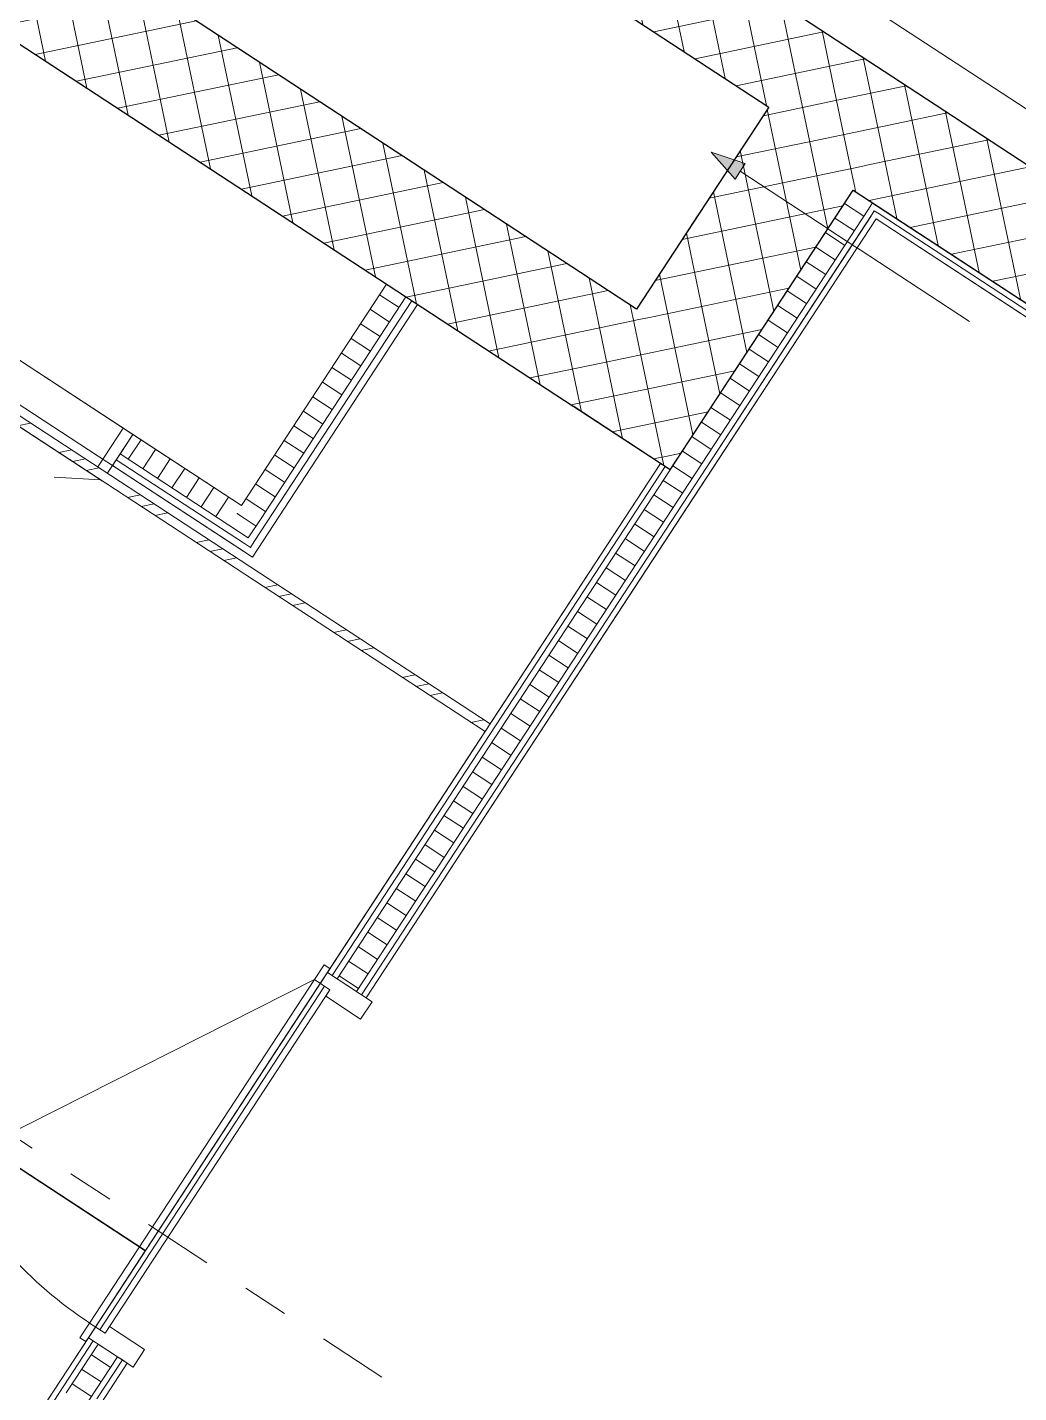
# Model space of a CAD drawing. Header units: metres. Extents: x 2696278.3 to 2696314, y 1245153.2 to 1245192.4.
# Drawn here: x 2696295.097 to 2696297.232, y 1245164.854 to 1245167.794 of the extents above; entities that cross this region are included whole.
import ezdxf

# ---------------------------------------------------------------- set-up
doc = ezdxf.new("R2010")
doc.units = ezdxf.units.M
doc.set_wipeout_variables(frame=1)
for name, pattern in [('000_hbf_Strich 2_1mm', [0.15, 0.1, -0.05]), ('000_hbf_Strichpunkt 3_1_1mm Achsen', [0.25, 0.15, -0.05, 0, -0.05]), ('Strich 1 für MST 1_100', [0.075, 0.05, -0.025]), ('Wipeout_Contour', [10000, 0, -10000])]:
    doc.linetypes.add(name, pattern=pattern)
for name, color, linetype in [('010 Türen', 7, 'Continuous'), ('0_C22_Innenwandkonstruktion.3D', 7, 'Continuous'), ('0_C22_Innenwandkonstruktion.3D Bauteilschraffuren', 7, 'Continuous'), ('0_C22_Innenwandkonstruktion.3D Schichttrennlinien', 7, 'Continuous'), ('0_D90_Transportanlage.3D', 7, 'Continuous'), ('0_G20_Bodenbelag.3D', 7, 'Continuous'), ('1_M01_Achsen.V', 7, 'Continuous'), ('1_R01_Raumstempel.V', 7, 'Continuous'), ('1_R01_Raumstempel.V Kontur', 7, 'Continuous')]:
    doc.layers.add(name, color=color, linetype=linetype)
pattern_1 = [(191.8, (2696295.28941, 1245171.756836), (-0.0153372, 0.073415), []), (281.8, (2696295.28941, 1245171.756836), (0.073415, 0.0153372), [])]
pattern_2 = [(326.8, (2696295.289407, 1245171.756836), (0.02053362, 0.03137866), [])]
pattern_3 = [(56.8, (2696295.289407, 1245171.756836), (-0.03137866, 0.02053362), [])]
pattern_4 = [(146.8, (2696295.289407, 1245171.756836), (0.02053362, 0.03137866), [])]
pattern_5 = [(281.8, (2696295.28941, 1245171.756836), (0.0734151, 0.0153372), []), (11.8, (2696295.28941, 1245171.756836), (-0.0153372, 0.0734151), [])]

msp = doc.modelspace()

# ---------------------------------------------------------------- hatches: boundary and pattern name
at = {"layer": '0_C22_Innenwandkonstruktion.3D Bauteilschraffuren', "linetype": 'Continuous', "lineweight": 0, "true_color": 0xffffff}
h = msp.add_hatch(dxfattribs=at)
h.set_pattern_fill('DÄMMSTOFF__ALLGEMEIN_VER_31', angle=-33.2, style=0, pattern_type=2)
h.set_pattern_definition(pattern_3)
h.paths.add_polyline_path([(2696294.8401, 1245167.0909), (2696295.2543, 1245166.8198), (2696295.2652, 1245166.8365), (2696294.851, 1245167.1076)])

# ---------------------------------------------------------------- linework, layer by layer
at = {"color": 7, "linetype": '000_hbf_Strich 2_1mm', "lineweight": 13, "flags": 128}
msp.add_lwpolyline([(2696294.7525, 1245168.8929), (2696296.6938, 1245167.6226), (2696296.4091, 1245167.1875), (2696294.4678, 1245168.4578)], close=True, dxfattribs=at)
at = {"layer": '010 Türen', "color": 7, "linetype": 'Continuous', "lineweight": 13}
for p, q in [((2696294.851, 1245167.1076), (2696295.2652, 1245166.8365)), ((2696295.2543, 1245166.8198), (2696294.8401, 1245167.0909)), ((2696295.2485, 1245166.8475), (2696295.2652, 1245166.8365)), ((2696295.2652, 1245166.8365), (2696295.2543, 1245166.8198)), ((2696295.2652, 1245166.8365), (2696295.2543, 1245166.8198)), ((2696295.2543, 1245166.8198), (2696295.2585, 1245166.8171)), ((2696295.7153, 1245165.7437), (2696294.9262, 1245165.3451)), ((2696295.7153, 1245165.7437), (2696295.2312, 1245165.004)), ((2696295.2647, 1245164.9821), (2696295.7488, 1245165.7218)), ((2696295.7395, 1245165.7076), (2696295.7488, 1245165.7218)), ((2696295.274, 1245164.9963), (2696295.2647, 1245164.9821))]:
    msp.add_line(p, q, dxfattribs=at)
at = {"layer": '010 Türen', "color": 7, "linetype": 'Strich 1 für MST 1_100', "lineweight": 5}
msp.add_line((2696295.2543, 1245166.8198), (2696294.76, 1245166.8474), dxfattribs=at)
at = {"layer": '010 Türen', "color": 7, "linetype": 'Continuous', "lineweight": 13}
msp.add_arc((2696295.7153, 1245165.7437), 0.884, 206.8, 236.8, dxfattribs=at)
at = {"layer": '0_G20_Bodenbelag.3D', "color": 255, "linetype": 'Wipeout_Contour', "lineweight": 18, "flags": 128}
for points in [[(2696291.8493, 1245162.977), (2696293.8999, 1245166.1107), (2696293.2807, 1245166.5159), (2696294.0336, 1245167.6664), (2696295.5816, 1245166.6534), (2696295.9375, 1245167.1973), (2696296.4605, 1245166.8551), (2696295.6939, 1245165.6836), (2696295.119, 1245164.805), (2696297.1665, 1245163.4651), (2696295.4143, 1245160.7875), (2696297.1113, 1245159.677), (2696295.1729, 1245156.7149), (2696288.5834, 1245161.0269), (2696290.456, 1245163.8887)], [(2696295.1929, 1245164.918), (2696295.2766, 1245164.8632), (2696295.2574, 1245164.8339), (2696298.0564, 1245163.0023), (2696298.9182, 1245162.4383), (2696300.5938, 1245164.9988), (2696299.7654, 1245165.5409), (2696296.9329, 1245167.3944), (2696295.7913, 1245165.6498), (2696295.7076, 1245165.7045)]]:
    msp.add_lwpolyline(points, close=True, dxfattribs=at)
at = {"layer": '1_R01_Raumstempel.V Kontur', "color": 51, "linetype": 'Continuous', "lineweight": 0, "true_color": 0xffffa8, "flags": 128}
msp.add_lwpolyline([(2696296.2387, 1245170.2509), (2696295.2804, 1245168.7865), (2696297.3723, 1245167.4176), (2696298.3306, 1245168.8819)], close=True, dxfattribs=at)
at = {"layer": '1_R01_Raumstempel.V Kontur', "color": 151, "linetype": 'Continuous', "lineweight": 0, "true_color": 0xa8c0ff, "flags": 128}
msp.add_lwpolyline([(2696294.7525, 1245168.8929), (2696294.4678, 1245168.4578), (2696296.4091, 1245167.1875), (2696296.6938, 1245167.6226)], close=True, dxfattribs=at)
at = {"layer": '1_R01_Raumstempel.V Kontur', "color": 21, "linetype": 'Continuous', "lineweight": 0, "true_color": 0xffa8a8, "flags": 128}
for points in [[(2696294.0336, 1245167.6664), (2696293.2809, 1245166.5161), (2696295.3513, 1245165.16), (2696295.672, 1245165.6501), (2696296.4605, 1245166.8551), (2696295.9375, 1245167.1973), (2696295.5816, 1245166.6534)], [(2696296.9247, 1245167.3819), (2696296.6751, 1245167.0004), (2696295.8269, 1245165.7042), (2696295.7432, 1245165.7589), (2696295.2285, 1245164.9724), (2696295.3121, 1245164.9176), (2696295.2574, 1245164.8339), (2696298.9182, 1245162.4383), (2696300.5856, 1245164.9863), (2696300.501, 1245165.0416), (2696300.5558, 1245165.1253), (2696299.7692, 1245165.64), (2696299.7145, 1245165.5563)], [(2696291.8493, 1245162.977), (2696290.456, 1245163.8887), (2696290.1115, 1245163.3621), (2696292.0068, 1245162.1219), (2696292.418, 1245162.7504), (2696295.4143, 1245160.7875), (2696297.1665, 1245163.4651), (2696295.119, 1245164.805), (2696295.1847, 1245164.9054), (2696295.3511, 1245165.1598), (2696293.8999, 1245166.1107)]]:
    msp.add_lwpolyline(points, close=True, dxfattribs=at)

# ---------------------------------------------------------------- next in the draw order: wipeouts: each hides what was drawn before it
at = {"color": 254, "linetype": 'Wipeout_Contour', "lineweight": 0, "ltscale": 15.124528}
msp.add_wipeout([(2696296.8034, 1245167.7899), (2696295.2804, 1245168.7865), (2696295.1709, 1245168.6192), (2696296.6938, 1245167.6226)], dxfattribs=at).dxf.layer = '0_C22_Innenwandkonstruktion.3D Bauteilschraffuren'
at = {"color": 254, "linetype": 'Wipeout_Contour', "lineweight": 0, "ltscale": 19.781484}
msp.add_wipeout([(2696296.9211, 1245167.3992), (2696297.4378, 1245167.0611), (2696297.4446, 1245167.0715), (2696296.9279, 1245167.4096)], dxfattribs=at).dxf.layer = '0_C22_Innenwandkonstruktion.3D Bauteilschraffuren'
at = {"color": 254, "linetype": 'Wipeout_Contour', "lineweight": 0, "ltscale": 16.102583}
msp.add_wipeout([(2696295.569, 1245166.6616), (2696295.5816, 1245166.6534), (2696295.5773, 1245166.6742)], dxfattribs=at).dxf.layer = '0_C22_Innenwandkonstruktion.3D Bauteilschraffuren'
at = {"color": 254, "linetype": 'Wipeout_Contour', "lineweight": 0, "ltscale": 27.590885}
msp.add_wipeout([(2696295.2469, 1245164.8408), (2696295.2574, 1245164.8339), (2696295.3121, 1245164.9176), (2696295.3017, 1245164.9245)], dxfattribs=at).dxf.layer = '0_C22_Innenwandkonstruktion.3D Bauteilschraffuren'

# ---------------------------------------------------------------- next in the draw order: hatches: boundary and pattern name
at = {"layer": '0_C22_Innenwandkonstruktion.3D Bauteilschraffuren', "linetype": 'Continuous', "lineweight": 0, "true_color": 0x000000}
h = msp.add_hatch(dxfattribs=at)
h.set_pattern_fill('BETON_0001', color=18, angle=-33.2, style=0, pattern_type=2)
h.set_pattern_definition(pattern_1)
h.paths.add_polyline_path([(2696296.8034, 1245167.7899), (2696295.2804, 1245168.7865), (2696295.1709, 1245168.6192), (2696296.6938, 1245167.6226)])

# ---------------------------------------------------------------- next in the draw order: linework, layer by layer
at = {"layer": '010 Türen', "color": 7, "linetype": 'Continuous', "lineweight": 13}
msp.add_line((2696295.3247, 1245164.9094), (2696295.3493, 1245164.9471), dxfattribs=at)
at = {"layer": '0_C22_Innenwandkonstruktion.3D', "color": 7, "linetype": 'Continuous', "lineweight": 25, "flags": 128}
for points in [[(2696296.8034, 1245167.7899), (2696295.2804, 1245168.7865)], [(2696295.1709, 1245168.6192), (2696296.6938, 1245167.6226)]]:
    msp.add_lwpolyline(points, dxfattribs=at)
at = {"layer": '0_D90_Transportanlage.3D', "color": 7, "linetype": 'Continuous', "lineweight": 13}
msp.add_line((2696295.3352, 1245168.8702), (2696297.4271, 1245167.5013), dxfattribs=at)

# ---------------------------------------------------------------- next in the draw order: wipeouts: each hides what was drawn before it
at = {"color": 254, "linetype": 'Wipeout_Contour', "lineweight": 0, "ltscale": 19.828221}
msp.add_wipeout([(2696296.9247, 1245167.3819), (2696297.431, 1245167.0506), (2696297.4378, 1245167.0611), (2696296.9316, 1245167.3923)], dxfattribs=at).dxf.layer = '0_C22_Innenwandkonstruktion.3D Bauteilschraffuren'
at = {"color": 254, "linetype": 'Wipeout_Contour', "lineweight": 0, "ltscale": 16.039984}
msp.add_wipeout([(2696295.5647, 1245166.6824), (2696295.5773, 1245166.6742), (2696295.5729, 1245166.6949)], dxfattribs=at).dxf.layer = '0_C22_Innenwandkonstruktion.3D Bauteilschraffuren'
at = {"color": 254, "linetype": 'Wipeout_Contour', "lineweight": 0, "ltscale": 27.585456}
msp.add_wipeout([(2696295.2296, 1245164.8372), (2696295.2401, 1245164.8303), (2696295.3017, 1245164.9245), (2696295.2912, 1245164.9313)], dxfattribs=at).dxf.layer = '0_C22_Innenwandkonstruktion.3D Bauteilschraffuren'

# ---------------------------------------------------------------- next in the draw order: linework, layer by layer
at = {"layer": '0_C22_Innenwandkonstruktion.3D', "color": 7, "linetype": 'Continuous', "lineweight": 13, "flags": 128}
for points in [[(2696297.4446, 1245167.0715), (2696296.9279, 1245167.4096)], [(2696296.9247, 1245167.3819), (2696297.431, 1245167.0506)]]:
    msp.add_lwpolyline(points, dxfattribs=at)
at = {"layer": '0_C22_Innenwandkonstruktion.3D Schichttrennlinien', "color": 7, "linetype": 'Continuous', "lineweight": 5}
for p, q in [((2696296.9316, 1245167.3923), (2696296.9211, 1245167.3992)), ((2696297.4378, 1245167.0611), (2696296.9316, 1245167.3923))]:
    msp.add_line(p, q, dxfattribs=at)

# ---------------------------------------------------------------- next in the draw order: wipeouts: each hides what was drawn before it
at = {"color": 254, "linetype": 'Wipeout_Contour', "lineweight": 0, "ltscale": 15.911684}
msp.add_wipeout([(2696295.5311, 1245166.7223), (2696295.5729, 1245166.6949), (2696295.5585, 1245166.7642)], dxfattribs=at).dxf.layer = '0_C22_Innenwandkonstruktion.3D Bauteilschraffuren'
at = {"color": 254, "linetype": 'Wipeout_Contour', "lineweight": 0, "ltscale": 27.555296}
msp.add_wipeout([(2696295.2285, 1245164.9724), (2696295.1258, 1245164.8155), (2696295.1363, 1245164.8086), (2696295.2389, 1245164.9655)], dxfattribs=at).dxf.layer = '0_C22_Innenwandkonstruktion.3D Bauteilschraffuren'

# ---------------------------------------------------------------- next in the draw order: hatches: boundary and pattern name
at = {"layer": '0_C22_Innenwandkonstruktion.3D Bauteilschraffuren', "linetype": 'Continuous', "lineweight": 0, "true_color": 0x000000}
h = msp.add_hatch(dxfattribs=at)
h.set_pattern_fill('DÄMMSTOFF__ALLGEMEIN_VER_31', color=18, angle=-33.2, style=0, pattern_type=2)
h.set_pattern_definition(pattern_2)
h.paths.add_polyline_path([(2696295.5311, 1245166.7223), (2696295.5729, 1245166.6949), (2696295.5585, 1245166.7642)])

# ---------------------------------------------------------------- next in the draw order: linework, layer by layer
at = {"layer": '010 Türen', "color": 7, "linetype": 'Continuous', "lineweight": 13}
for p, q in [((2696295.2647, 1245164.9821), (2696295.2312, 1245165.004)), ((2696295.2312, 1245165.004), (2696295.2647, 1245164.9821))]:
    msp.add_line(p, q, dxfattribs=at)

# ---------------------------------------------------------------- next in the draw order: wipeouts: each hides what was drawn before it
at = {"color": 254, "linetype": 'Wipeout_Contour', "lineweight": 0, "ltscale": 18.687298}
msp.add_wipeout([(2696296.9106, 1245167.406), (2696296.9211, 1245167.3992), (2696296.9279, 1245167.4096), (2696296.9175, 1245167.4165)], dxfattribs=at).dxf.layer = '0_C22_Innenwandkonstruktion.3D Bauteilschraffuren'
at = {"color": 254, "linetype": 'Wipeout_Contour', "lineweight": 0, "ltscale": 27.560035}
msp.add_wipeout([(2696295.1431, 1245164.8191), (2696295.1536, 1245164.8122), (2696295.2494, 1245164.9587), (2696295.2389, 1245164.9655)], dxfattribs=at).dxf.layer = '0_C22_Innenwandkonstruktion.3D Bauteilschraffuren'

# ---------------------------------------------------------------- next in the draw order: wipeouts: each hides what was drawn before it
at = {"color": 254, "linetype": 'Wipeout_Contour', "lineweight": 0, "ltscale": 18.046639}
msp.add_wipeout([(2696296.8756, 1245167.4439), (2696296.9002, 1245167.4129), (2696296.9106, 1245167.406), (2696296.9175, 1245167.4165)], dxfattribs=at).dxf.layer = '0_C22_Innenwandkonstruktion.3D Bauteilschraffuren'
at = {"color": 254, "linetype": 'Wipeout_Contour', "lineweight": 0, "ltscale": 19.559398}
msp.add_wipeout([(2696295.5898, 1245166.666), (2696295.9375, 1245167.1973), (2696295.925, 1245167.2055), (2696295.5773, 1245166.6742)], dxfattribs=at).dxf.layer = '0_C22_Innenwandkonstruktion.3D Bauteilschraffuren'
at = {"color": 254, "linetype": 'Wipeout_Contour', "lineweight": 0, "ltscale": 27.542168}
msp.add_wipeout([(2696295.1809, 1245164.8541), (2696295.2228, 1245164.8267), (2696295.2912, 1245164.9313), (2696295.2494, 1245164.9587)], dxfattribs=at).dxf.layer = '0_C22_Innenwandkonstruktion.3D Bauteilschraffuren'

# ---------------------------------------------------------------- next in the draw order: hatches: boundary and pattern name
at = {"layer": '0_C22_Innenwandkonstruktion.3D Bauteilschraffuren', "linetype": 'Continuous', "lineweight": 0, "true_color": 0x000000}
h = msp.add_hatch(dxfattribs=at)
h.set_pattern_fill('DÄMMSTOFF__ALLGEMEIN_VER_31', color=18, angle=-33.2, style=0, pattern_type=2)
h.set_pattern_definition(pattern_4)
h.paths.add_polyline_path([(2696295.1809, 1245164.8541), (2696295.2228, 1245164.8267), (2696295.2912, 1245164.9313), (2696295.2494, 1245164.9587)])

# ---------------------------------------------------------------- next in the draw order: linework, layer by layer
at = {"layer": '010 Türen', "color": 7, "linetype": 'Continuous', "lineweight": 13}
for p, q in [((2696295.2312, 1245165.004), (2696295.2104, 1245164.9722)), ((2696295.3493, 1245164.9471), (2696295.274, 1245164.9963)), ((2696295.2104, 1245164.9722), (2696295.223, 1245164.964)), ((2696295.223, 1245164.964), (2696295.2285, 1245164.9724)), ((2696295.2285, 1245164.9724), (2696295.3247, 1245164.9094)), ((2696295.2285, 1245164.9724), (2696295.2389, 1245164.9655)), ((2696295.2285, 1245164.9724), (2696295.2389, 1245164.9655)), ((2696295.2389, 1245164.9655), (2696295.2494, 1245164.9587)), ((2696295.2389, 1245164.9655), (2696295.2494, 1245164.9587)), ((2696295.2494, 1245164.9587), (2696295.2912, 1245164.9313)), ((2696295.2494, 1245164.9587), (2696295.2912, 1245164.9313)), ((2696295.2912, 1245164.9313), (2696295.3017, 1245164.9245)), ((2696295.2912, 1245164.9313), (2696295.3017, 1245164.9245)), ((2696295.3017, 1245164.9245), (2696295.3121, 1245164.9176)), ((2696295.3017, 1245164.9245), (2696295.3121, 1245164.9176))]:
    msp.add_line(p, q, dxfattribs=at)
at = {"layer": '0_C22_Innenwandkonstruktion.3D', "color": 7, "linetype": 'Continuous', "lineweight": 13}
for p, q in [((2696295.2285, 1245164.9724), (2696295.2389, 1245164.9655)), ((2696295.2389, 1245164.9655), (2696295.2494, 1245164.9587)), ((2696295.2494, 1245164.9587), (2696295.2912, 1245164.9313)), ((2696295.2912, 1245164.9313), (2696295.3017, 1245164.9245)), ((2696295.3017, 1245164.9245), (2696295.3121, 1245164.9176))]:
    msp.add_line(p, q, dxfattribs=at)
at = {"layer": '0_C22_Innenwandkonstruktion.3D', "color": 7, "linetype": 'Continuous', "lineweight": 13, "flags": 128}
for points in [[(2696295.2285, 1245164.9724), (2696295.1258, 1245164.8155)], [(2696295.2574, 1245164.8339), (2696295.3121, 1245164.9176)]]:
    msp.add_lwpolyline(points, dxfattribs=at)
at = {"layer": '0_C22_Innenwandkonstruktion.3D Schichttrennlinien', "color": 7, "linetype": 'Continuous', "lineweight": 5}
for p, q in [((2696295.2389, 1245164.9655), (2696295.1431, 1245164.8191)), ((2696295.2494, 1245164.9587), (2696295.1809, 1245164.8541)), ((2696295.2296, 1245164.8372), (2696295.2912, 1245164.9313)), ((2696295.2469, 1245164.8408), (2696295.3017, 1245164.9245))]:
    msp.add_line(p, q, dxfattribs=at)

# ---------------------------------------------------------------- next in the draw order: wipeouts: each hides what was drawn before it
at = {"color": 254, "linetype": 'Wipeout_Contour', "lineweight": 0, "ltscale": 18.558076}
msp.add_wipeout([(2696296.9165, 1245167.3922), (2696296.9247, 1245167.3819), (2696296.9316, 1245167.3923), (2696296.9211, 1245167.3992)], dxfattribs=at).dxf.layer = '0_C22_Innenwandkonstruktion.3D Bauteilschraffuren'
at = {"color": 254, "linetype": 'Wipeout_Contour', "lineweight": 0, "ltscale": 14.701466}
msp.add_wipeout([(2696295.5898, 1245166.666), (2696295.5773, 1245166.6742), (2696295.5816, 1245166.6534)], dxfattribs=at).dxf.layer = '0_C22_Innenwandkonstruktion.3D Bauteilschraffuren'

# ---------------------------------------------------------------- next in the draw order: wipeouts: each hides what was drawn before it
at = {"color": 254, "linetype": 'Wipeout_Contour', "lineweight": 0, "ltscale": 18.419639}
msp.add_wipeout([(2696296.9084, 1245167.4025), (2696296.9165, 1245167.3922), (2696296.9211, 1245167.3992), (2696296.9106, 1245167.406)], dxfattribs=at).dxf.layer = '0_C22_Innenwandkonstruktion.3D Bauteilschraffuren'
at = {"color": 254, "linetype": 'Wipeout_Contour', "lineweight": 0, "ltscale": 19.496674}
msp.add_wipeout([(2696295.925, 1245167.2055), (2696295.9124, 1245167.2137), (2696295.5729, 1245166.6949), (2696295.5855, 1245166.6867)], dxfattribs=at).dxf.layer = '0_C22_Innenwandkonstruktion.3D Bauteilschraffuren'

# ---------------------------------------------------------------- next in the draw order: wipeouts: each hides what was drawn before it
at = {"color": 254, "linetype": 'Wipeout_Contour', "lineweight": 0, "ltscale": 13.3298}
msp.add_wipeout([(2696296.9106, 1245167.406), (2696296.9002, 1245167.4129), (2696296.9084, 1245167.4025)], dxfattribs=at).dxf.layer = '0_C22_Innenwandkonstruktion.3D Bauteilschraffuren'
at = {"color": 254, "linetype": 'Wipeout_Contour', "lineweight": 0, "ltscale": 19.334863}
msp.add_wipeout([(2696295.6003, 1245166.7368), (2696295.9124, 1245167.2137), (2696295.8706, 1245167.2411), (2696295.5585, 1245166.7642)], dxfattribs=at).dxf.layer = '0_C22_Innenwandkonstruktion.3D Bauteilschraffuren'
at = {"color": 254, "linetype": 'Wipeout_Contour', "lineweight": 0, "ltscale": 14.638991}
msp.add_wipeout([(2696295.5855, 1245166.6867), (2696295.5729, 1245166.6949), (2696295.5773, 1245166.6742)], dxfattribs=at).dxf.layer = '0_C22_Innenwandkonstruktion.3D Bauteilschraffuren'

# ---------------------------------------------------------------- next in the draw order: hatches: boundary and pattern name
at = {"layer": '0_C22_Innenwandkonstruktion.3D Bauteilschraffuren', "linetype": 'Continuous', "lineweight": 0, "true_color": 0x000000}
h = msp.add_hatch(dxfattribs=at)
h.set_pattern_fill('DÄMMSTOFF__ALLGEMEIN_VER_31', color=18, angle=-33.2, style=0, pattern_type=2)
h.set_pattern_definition(pattern_2)
h.paths.add_polyline_path([(2696295.6003, 1245166.7368), (2696295.9124, 1245167.2137), (2696295.8706, 1245167.2411), (2696295.5585, 1245166.7642)])

# ---------------------------------------------------------------- next in the draw order: linework, layer by layer
at = {"layer": '0_C22_Innenwandkonstruktion.3D', "color": 7, "linetype": 'Continuous', "lineweight": 13, "flags": 128}
for points in [[(2696295.8706, 1245167.2411), (2696295.9124, 1245167.2137)], [(2696295.9124, 1245167.2137), (2696295.925, 1245167.2055)], [(2696295.925, 1245167.2055), (2696295.9375, 1245167.1973)], [(2696295.5816, 1245166.6534), (2696295.569, 1245166.6616)]]:
    msp.add_lwpolyline(points, dxfattribs=at)

# ---------------------------------------------------------------- next in the draw order: wipeouts: each hides what was drawn before it
at = {"color": 254, "linetype": 'Wipeout_Contour', "lineweight": 0, "ltscale": 14.794641}
msp.add_wipeout([(2696296.9143, 1245167.3887), (2696296.9247, 1245167.3819), (2696296.9165, 1245167.3922)], dxfattribs=at).dxf.layer = '0_C22_Innenwandkonstruktion.3D Bauteilschraffuren'

# ---------------------------------------------------------------- next in the draw order: wipeouts: each hides what was drawn before it
at = {"color": 254, "linetype": 'Wipeout_Contour', "lineweight": 0, "ltscale": 19.719662}
msp.add_wipeout([(2696296.9143, 1245167.3887), (2696296.5337, 1245166.8072), (2696296.5442, 1245166.8003), (2696296.9247, 1245167.3819)], dxfattribs=at).dxf.layer = '0_C22_Innenwandkonstruktion.3D Bauteilschraffuren'
at = {"color": 254, "linetype": 'Wipeout_Contour', "lineweight": 0, "ltscale": 14.504165}
msp.add_wipeout([(2696295.6003, 1245166.7368), (2696295.5585, 1245166.7642), (2696295.5729, 1245166.6949)], dxfattribs=at).dxf.layer = '0_C22_Innenwandkonstruktion.3D Bauteilschraffuren'

# ---------------------------------------------------------------- next in the draw order: hatches: boundary and pattern name
at = {"layer": '0_C22_Innenwandkonstruktion.3D Bauteilschraffuren', "linetype": 'Continuous', "lineweight": 0, "true_color": 0x000000}
h = msp.add_hatch(dxfattribs=at)
h.set_pattern_fill('DÄMMSTOFF__ALLGEMEIN_VER_31', color=18, angle=-33.2, style=0, pattern_type=2)
h.set_pattern_definition(pattern_2)
h.paths.add_polyline_path([(2696295.6003, 1245166.7368), (2696295.5585, 1245166.7642), (2696295.5729, 1245166.6949)])

# ---------------------------------------------------------------- next in the draw order: linework, layer by layer
at = {"layer": '0_C22_Innenwandkonstruktion.3D', "color": 7, "linetype": 'Continuous', "lineweight": 13, "flags": 128}
for points in [[(2696295.8706, 1245167.2411), (2696295.5585, 1245166.7642)], [(2696295.5816, 1245166.6534), (2696295.9375, 1245167.1973)]]:
    msp.add_lwpolyline(points, dxfattribs=at)
at = {"layer": '0_C22_Innenwandkonstruktion.3D Schichttrennlinien', "color": 7, "linetype": 'Continuous', "lineweight": 5}
for p, q in [((2696295.5855, 1245166.6867), (2696295.925, 1245167.2055)), ((2696295.6003, 1245166.7368), (2696295.9124, 1245167.2137)), ((2696295.5311, 1245166.7223), (2696295.5729, 1245166.6949)), ((2696295.5729, 1245166.6949), (2696295.6003, 1245166.7368)), ((2696295.5647, 1245166.6824), (2696295.5773, 1245166.6742)), ((2696295.5773, 1245166.6742), (2696295.5855, 1245166.6867))]:
    msp.add_line(p, q, dxfattribs=at)

# ---------------------------------------------------------------- next in the draw order: wipeouts: each hides what was drawn before it
at = {"color": 254, "linetype": 'Wipeout_Contour', "lineweight": 0, "ltscale": 19.678496}
msp.add_wipeout([(2696296.5337, 1245166.8072), (2696296.9165, 1245167.3922), (2696296.9084, 1245167.4025), (2696296.5232, 1245166.814)], dxfattribs=at).dxf.layer = '0_C22_Innenwandkonstruktion.3D Bauteilschraffuren'

# ---------------------------------------------------------------- next in the draw order: wipeouts: each hides what was drawn before it
at = {"color": 254, "linetype": 'Wipeout_Contour', "lineweight": 0, "ltscale": 19.586648}
msp.add_wipeout([(2696296.8756, 1245167.4439), (2696296.4814, 1245166.8414), (2696296.5232, 1245166.814), (2696296.9084, 1245167.4025)], dxfattribs=at).dxf.layer = '0_C22_Innenwandkonstruktion.3D Bauteilschraffuren'
at = {"color": 254, "linetype": 'Wipeout_Contour', "lineweight": 0, "ltscale": 20.126573}
msp.add_wipeout([(2696295.2886, 1245166.8631), (2696295.2804, 1245166.8505), (2696295.569, 1245166.6616), (2696295.5773, 1245166.6742)], dxfattribs=at).dxf.layer = '0_C22_Innenwandkonstruktion.3D Bauteilschraffuren'

# ---------------------------------------------------------------- next in the draw order: hatches: boundary and pattern name
at = {"layer": '0_C22_Innenwandkonstruktion.3D Bauteilschraffuren', "linetype": 'Continuous', "lineweight": 0, "true_color": 0x000000}
h = msp.add_hatch(dxfattribs=at)
h.set_pattern_fill('DÄMMSTOFF__ALLGEMEIN_VER_31', color=18, angle=-33.2, style=0, pattern_type=2)
h.set_pattern_definition(pattern_2)
h.paths.add_polyline_path([(2696296.8756, 1245167.4439), (2696296.4814, 1245166.8414), (2696296.5232, 1245166.814), (2696296.9084, 1245167.4025)])

# ---------------------------------------------------------------- next in the draw order: linework, layer by layer
at = {"layer": '0_C22_Innenwandkonstruktion.3D', "color": 7, "linetype": 'Continuous', "lineweight": 13, "flags": 128}
for points in [[(2696296.8756, 1245167.4439), (2696296.4814, 1245166.8414)], [(2696296.8756, 1245167.4439), (2696296.9175, 1245167.4165)], [(2696296.9175, 1245167.4165), (2696296.9279, 1245167.4096)], [(2696296.5442, 1245166.8003), (2696296.9247, 1245167.3819)]]:
    msp.add_lwpolyline(points, dxfattribs=at)
at = {"layer": '0_C22_Innenwandkonstruktion.3D Schichttrennlinien', "color": 7, "linetype": 'Continuous', "lineweight": 5}
for p, q in [((2696296.5232, 1245166.814), (2696296.9084, 1245167.4025)), ((2696296.9084, 1245167.4025), (2696296.9106, 1245167.406)), ((2696296.9106, 1245167.406), (2696296.9175, 1245167.4165)), ((2696296.9165, 1245167.3922), (2696296.9211, 1245167.3992)), ((2696296.9316, 1245167.3923), (2696296.9211, 1245167.3992)), ((2696296.5337, 1245166.8072), (2696296.9165, 1245167.3922))]:
    msp.add_line(p, q, dxfattribs=at)

# ---------------------------------------------------------------- next in the draw order: wipeouts: each hides what was drawn before it
at = {"color": 254, "linetype": 'Wipeout_Contour', "lineweight": 0, "ltscale": 20.058587}
msp.add_wipeout([(2696295.2886, 1245166.8631), (2696295.5647, 1245166.6824), (2696295.5729, 1245166.6949), (2696295.2968, 1245166.8756)], dxfattribs=at).dxf.layer = '0_C22_Innenwandkonstruktion.3D Bauteilschraffuren'

# ---------------------------------------------------------------- next in the draw order: linework, layer by layer
at = {"layer": '0_C22_Innenwandkonstruktion.3D Schichttrennlinien', "color": 7, "linetype": 'Continuous', "lineweight": 5}
msp.add_line((2696295.5647, 1245166.6824), (2696295.5773, 1245166.6742), dxfattribs=at)

# ---------------------------------------------------------------- next in the draw order: wipeouts: each hides what was drawn before it
at = {"color": 254, "linetype": 'Wipeout_Contour', "lineweight": 0, "ltscale": 18.97895}
msp.add_wipeout([(2696297.3723, 1245167.4176), (2696297.0125, 1245167.6531), (2696296.8757, 1245167.4439), (2696297.2355, 1245167.2084)], dxfattribs=at).dxf.layer = '0_C22_Innenwandkonstruktion.3D Bauteilschraffuren'
at = {"color": 254, "linetype": 'Wipeout_Contour', "lineweight": 0, "ltscale": 19.892535}
msp.add_wipeout([(2696295.5585, 1245166.7642), (2696295.3242, 1245166.9175), (2696295.2968, 1245166.8756), (2696295.5311, 1245166.7223)], dxfattribs=at).dxf.layer = '0_C22_Innenwandkonstruktion.3D Bauteilschraffuren'

# ---------------------------------------------------------------- next in the draw order: hatches: boundary and pattern name
at = {"layer": '0_C22_Innenwandkonstruktion.3D Bauteilschraffuren', "linetype": 'Continuous', "lineweight": 0, "true_color": 0x000000}
h = msp.add_hatch(dxfattribs=at)
h.set_pattern_fill('BETON_0001', color=18, angle=-33.2, style=0, pattern_type=2)
h.set_pattern_definition(pattern_1)
h.paths.add_polyline_path([(2696297.3723, 1245167.4176), (2696297.0125, 1245167.6531), (2696296.8757, 1245167.4439), (2696297.2355, 1245167.2084)])
h = msp.add_hatch(dxfattribs=at)
h.set_pattern_fill('DÄMMSTOFF__ALLGEMEIN_VER_31', color=18, angle=-33.2, style=0, pattern_type=2)
h.set_pattern_definition([(236.8, (2696295.289407, 1245171.756836), (0.03137866, -0.02053362), [])])
h.paths.add_polyline_path([(2696295.5585, 1245166.7642), (2696295.3242, 1245166.9175), (2696295.2968, 1245166.8756), (2696295.5311, 1245166.7223)])

# ---------------------------------------------------------------- next in the draw order: linework, layer by layer
at = {"layer": '010 Türen', "color": 7, "linetype": 'Continuous', "lineweight": 13}
for p, q in [((2696294.4874, 1245167.465), (2696295.3242, 1245166.9175)), ((2696295.3032, 1245166.9312), (2696295.2485, 1245166.8475)), ((2696295.3242, 1245166.9175), (2696295.3032, 1245166.9312)), ((2696295.2585, 1245166.8171), (2696295.3242, 1245166.9175)), ((2696295.2968, 1245166.8756), (2696295.3242, 1245166.9175)), ((2696295.2968, 1245166.8756), (2696295.3242, 1245166.9175)), ((2696295.2886, 1245166.8631), (2696295.2968, 1245166.8756)), ((2696295.2886, 1245166.8631), (2696295.2968, 1245166.8756)), ((2696295.2804, 1245166.8505), (2696295.2886, 1245166.8631)), ((2696295.2804, 1245166.8505), (2696295.2886, 1245166.8631))]:
    msp.add_line(p, q, dxfattribs=at)
at = {"layer": '0_C22_Innenwandkonstruktion.3D', "color": 7, "linetype": 'Continuous', "lineweight": 13}
for p, q in [((2696295.2968, 1245166.8756), (2696295.3242, 1245166.9175)), ((2696295.2886, 1245166.8631), (2696295.2968, 1245166.8756)), ((2696295.2804, 1245166.8505), (2696295.2886, 1245166.8631))]:
    msp.add_line(p, q, dxfattribs=at)
at = {"layer": '0_C22_Innenwandkonstruktion.3D', "color": 7, "linetype": 'Continuous', "lineweight": 25, "flags": 128}
for points in [[(2696297.3723, 1245167.4176), (2696297.0125, 1245167.6531)], [(2696296.8757, 1245167.4439), (2696297.4446, 1245167.0715)]]:
    msp.add_lwpolyline(points, dxfattribs=at)
at = {"layer": '0_C22_Innenwandkonstruktion.3D', "color": 7, "linetype": 'Continuous', "lineweight": 13, "flags": 128}
for points in [[(2696295.5585, 1245166.7642), (2696295.3242, 1245166.9175)], [(2696295.2804, 1245166.8505), (2696295.569, 1245166.6616)]]:
    msp.add_lwpolyline(points, dxfattribs=at)
at = {"layer": '0_C22_Innenwandkonstruktion.3D Schichttrennlinien', "color": 7, "linetype": 'Continuous', "lineweight": 5}
for p, q in [((2696295.2968, 1245166.8756), (2696295.5311, 1245166.7223)), ((2696295.2886, 1245166.8631), (2696295.5647, 1245166.6824)), ((2696295.5311, 1245166.7223), (2696295.5729, 1245166.6949))]:
    msp.add_line(p, q, dxfattribs=at)
at = {"layer": '1_R01_Raumstempel.V Kontur', "color": 151, "linetype": 'Continuous', "lineweight": 0, "true_color": 0xa8c0ff, "flags": 128}
msp.add_lwpolyline([(2696295.5585, 1245166.7642), (2696295.8706, 1245167.2411), (2696294.3895, 1245168.2103), (2696294.0774, 1245167.7333)], close=True, dxfattribs=at)

# ---------------------------------------------------------------- next in the draw order: wipeouts: each hides what was drawn before it
at = {"color": 254, "linetype": 'Wipeout_Contour', "lineweight": 0, "ltscale": 13.248593}
msp.add_wipeout([(2696296.8034, 1245167.7899), (2696296.6938, 1245167.6226), (2696297.0125, 1245167.6531)], dxfattribs=at).dxf.layer = '0_C22_Innenwandkonstruktion.3D Bauteilschraffuren'
at = {"color": 254, "linetype": 'Wipeout_Contour', "lineweight": 0, "ltscale": 19.984907}
msp.add_wipeout([(2696296.0936, 1245166.2945), (2696294.0226, 1245167.6497), (2696294.0117, 1245167.6329), (2696296.0827, 1245166.2777)], dxfattribs=at).dxf.layer = '0_C22_Innenwandkonstruktion.3D Bauteilschraffuren'

# ---------------------------------------------------------------- next in the draw order: hatches: boundary and pattern name
at = {"layer": '0_C22_Innenwandkonstruktion.3D Bauteilschraffuren', "linetype": 'Continuous', "lineweight": 0, "true_color": 0x000000}
h = msp.add_hatch(dxfattribs=at)
h.set_pattern_fill('BETON_0001', color=18, angle=-33.2, style=0, pattern_type=2)
h.set_pattern_definition(pattern_5)
h.paths.add_polyline_path([(2696296.8034, 1245167.7899), (2696296.6938, 1245167.6226), (2696297.0125, 1245167.6531)])
h = msp.add_hatch(dxfattribs=at)
h.set_pattern_fill('HOLZWERKSTOFF_0001', color=18, angle=-33.2, style=0, pattern_type=2)
h.set_pattern_definition([(191.8, (2696295.28941, 1245171.75684), (-0.025562, 0.1223584), []), (191.8, (2696295.29452, 1245171.73236), (-0.025562, 0.1223584), []), (191.8, (2696295.29963, 1245171.70789), (-0.025562, 0.1223584), [])])
h.paths.add_polyline_path([(2696296.0936, 1245166.2945), (2696294.0226, 1245167.6497), (2696294.0117, 1245167.6329), (2696296.0827, 1245166.2777)])

# ---------------------------------------------------------------- next in the draw order: linework, layer by layer
at = {"layer": '0_C22_Innenwandkonstruktion.3D', "color": 7, "linetype": 'Continuous', "lineweight": 18, "flags": 128}
for points in [[(2696294.0117, 1245167.6329), (2696296.0827, 1245166.2777)], [(2696296.0936, 1245166.2945), (2696294.0226, 1245167.6497)], [(2696296.0827, 1245166.2777), (2696296.0936, 1245166.2945)]]:
    msp.add_lwpolyline(points, dxfattribs=at)

# ---------------------------------------------------------------- next in the draw order: wipeouts: each hides what was drawn before it
at = {"color": 254, "linetype": 'Wipeout_Contour', "lineweight": 0, "ltscale": 17.049341}
msp.add_wipeout([(2696296.4091, 1245167.1875), (2696294.5264, 1245168.4195), (2696294.3895, 1245168.2103), (2696296.2722, 1245166.9783)], dxfattribs=at).dxf.layer = '0_C22_Innenwandkonstruktion.3D Bauteilschraffuren'
at = {"color": 254, "linetype": 'Wipeout_Contour', "lineweight": 0, "ltscale": 13.353235}
msp.add_wipeout([(2696296.6938, 1245167.6226), (2696296.903, 1245167.4857), (2696297.0125, 1245167.6531)], dxfattribs=at).dxf.layer = '0_C22_Innenwandkonstruktion.3D Bauteilschraffuren'
at = {"color": 254, "linetype": 'Wipeout_Contour', "lineweight": 0, "ltscale": 22.568626}
msp.add_wipeout([(2696295.8164, 1245165.711), (2696295.8269, 1245165.7042), (2696296.5442, 1245166.8003), (2696296.5337, 1245166.8072)], dxfattribs=at).dxf.layer = '0_C22_Innenwandkonstruktion.3D Bauteilschraffuren'

# ---------------------------------------------------------------- next in the draw order: hatches: boundary and pattern name
at = {"layer": '0_C22_Innenwandkonstruktion.3D Bauteilschraffuren', "linetype": 'Continuous', "lineweight": 0, "true_color": 0x000000}
h = msp.add_hatch(dxfattribs=at)
h.set_pattern_fill('BETON_0001', color=18, angle=-33.2, style=0, pattern_type=2)
h.set_pattern_definition([(11.8, (2696295.28941, 1245171.756836), (-0.0153372, 0.073415), []), (101.8, (2696295.28941, 1245171.756836), (0.073415, 0.0153372), [])])
h.paths.add_polyline_path([(2696296.4091, 1245167.1875), (2696294.5264, 1245168.4195), (2696294.3895, 1245168.2103), (2696296.2722, 1245166.9783)])
h = msp.add_hatch(dxfattribs=at)
h.set_pattern_fill('BETON_0001', color=18, angle=-33.2, style=0, pattern_type=2)
h.set_pattern_definition(pattern_5)
h.paths.add_polyline_path([(2696296.6938, 1245167.6226), (2696296.903, 1245167.4857), (2696297.0125, 1245167.6531)])

# ---------------------------------------------------------------- next in the draw order: linework, layer by layer
at = {"layer": '010 Türen', "color": 7, "linetype": 'Continuous', "lineweight": 13}
msp.add_line((2696295.8394, 1245165.696), (2696295.8148, 1245165.6583), dxfattribs=at)
at = {"layer": '0_C22_Innenwandkonstruktion.3D', "color": 7, "linetype": 'Continuous', "lineweight": 25, "flags": 128}
for points in [[(2696296.4091, 1245167.1875), (2696294.5264, 1245168.4195)], [(2696294.3895, 1245168.2103), (2696296.2722, 1245166.9783)], [(2696297.0125, 1245167.6531), (2696296.8034, 1245167.7899)]]:
    msp.add_lwpolyline(points, dxfattribs=at)

# ---------------------------------------------------------------- next in the draw order: wipeouts: each hides what was drawn before it
at = {"color": 254, "linetype": 'Wipeout_Contour', "lineweight": 0, "ltscale": 22.535087}
msp.add_wipeout([(2696296.5337, 1245166.8072), (2696296.5232, 1245166.814), (2696295.8059, 1245165.7179), (2696295.8164, 1245165.711)], dxfattribs=at).dxf.layer = '0_C22_Innenwandkonstruktion.3D Bauteilschraffuren'

# ---------------------------------------------------------------- next in the draw order: wipeouts: each hides what was drawn before it
at = {"color": 254, "linetype": 'Wipeout_Contour', "lineweight": 0, "ltscale": 22.335107}
msp.add_wipeout([(2696295.7432, 1245165.7589), (2696295.7536, 1245165.7521), (2696296.4709, 1245166.8482), (2696296.4605, 1245166.8551)], dxfattribs=at).dxf.layer = '0_C22_Innenwandkonstruktion.3D Bauteilschraffuren'

# ---------------------------------------------------------------- next in the draw order: linework, layer by layer
at = {"layer": '010 Türen', "color": 7, "linetype": 'Continuous', "lineweight": 13}
msp.add_line((2696295.7153, 1245165.7437), (2696295.7361, 1245165.7755), dxfattribs=at)

# ---------------------------------------------------------------- next in the draw order: wipeouts: each hides what was drawn before it
at = {"color": 254, "linetype": 'Wipeout_Contour', "lineweight": 0, "ltscale": 22.368286}
msp.add_wipeout([(2696296.4814, 1245166.8414), (2696296.4709, 1245166.8482), (2696295.7536, 1245165.7521), (2696295.7641, 1245165.7452)], dxfattribs=at).dxf.layer = '0_C22_Innenwandkonstruktion.3D Bauteilschraffuren'

# ---------------------------------------------------------------- next in the draw order: hatches: boundary and pattern name
at = {"layer": '0_C22_Innenwandkonstruktion.3D Bauteilschraffuren', "linetype": 'Continuous', "lineweight": 0, "true_color": 0xffffff}
h = msp.add_hatch(dxfattribs=at)
h.set_pattern_fill('DÄMMSTOFF__ALLGEMEIN_VER_31', angle=-33.2, style=0, pattern_type=2)
h.set_pattern_definition(pattern_3)
h.paths.add_polyline_path([(2696295.7488, 1245165.7218), (2696295.7153, 1245165.7437), (2696295.2312, 1245165.004), (2696295.2647, 1245164.9821)])

# ---------------------------------------------------------------- next in the draw order: linework, layer by layer
at = {"layer": '010 Türen', "color": 7, "linetype": 'Continuous', "lineweight": 13}
for p, q in [((2696295.7361, 1245165.7755), (2696295.7487, 1245165.7673)), ((2696295.7487, 1245165.7673), (2696295.7432, 1245165.7589)), ((2696295.7488, 1245165.7218), (2696295.7153, 1245165.7437)), ((2696295.7488, 1245165.7218), (2696295.7153, 1245165.7437))]:
    msp.add_line(p, q, dxfattribs=at)

# ---------------------------------------------------------------- next in the draw order: wipeouts: each hides what was drawn before it
at = {"color": 254, "linetype": 'Wipeout_Contour', "lineweight": 0, "ltscale": 22.454804}
msp.add_wipeout([(2696296.5232, 1245166.814), (2696296.4814, 1245166.8414), (2696295.7641, 1245165.7452), (2696295.8059, 1245165.7179)], dxfattribs=at).dxf.layer = '0_C22_Innenwandkonstruktion.3D Bauteilschraffuren'

# ---------------------------------------------------------------- next in the draw order: hatches: boundary and pattern name
at = {"layer": '0_C22_Innenwandkonstruktion.3D Bauteilschraffuren', "linetype": 'Continuous', "lineweight": 0, "true_color": 0x000000}
h = msp.add_hatch(dxfattribs=at)
h.set_pattern_fill('DÄMMSTOFF__ALLGEMEIN_VER_31', color=18, angle=-33.2, style=0, pattern_type=2)
h.set_pattern_definition(pattern_4)
h.paths.add_polyline_path([(2696296.5232, 1245166.814), (2696296.4814, 1245166.8414), (2696295.7641, 1245165.7452), (2696295.8059, 1245165.7179)])

# ---------------------------------------------------------------- next in the draw order: linework, layer by layer
at = {"layer": '010 Türen', "color": 7, "linetype": 'Continuous', "lineweight": 13}
for p, q in [((2696295.7432, 1245165.7589), (2696295.8394, 1245165.696)), ((2696295.7432, 1245165.7589), (2696295.7536, 1245165.7521)), ((2696295.7432, 1245165.7589), (2696295.7536, 1245165.7521)), ((2696295.7536, 1245165.7521), (2696295.7641, 1245165.7452)), ((2696295.7536, 1245165.7521), (2696295.7641, 1245165.7452)), ((2696295.7641, 1245165.7452), (2696295.8059, 1245165.7179)), ((2696295.7641, 1245165.7452), (2696295.8059, 1245165.7179)), ((2696295.8059, 1245165.7179), (2696295.8164, 1245165.711)), ((2696295.8059, 1245165.7179), (2696295.8164, 1245165.711)), ((2696295.8148, 1245165.6583), (2696295.7395, 1245165.7076)), ((2696295.8164, 1245165.711), (2696295.8269, 1245165.7042)), ((2696295.8164, 1245165.711), (2696295.8269, 1245165.7042))]:
    msp.add_line(p, q, dxfattribs=at)
at = {"layer": '0_C22_Innenwandkonstruktion.3D', "color": 7, "linetype": 'Continuous', "lineweight": 13}
for p, q in [((2696295.7432, 1245165.7589), (2696295.7536, 1245165.7521)), ((2696295.7536, 1245165.7521), (2696295.7641, 1245165.7452)), ((2696295.7641, 1245165.7452), (2696295.8059, 1245165.7179)), ((2696295.8059, 1245165.7179), (2696295.8164, 1245165.711)), ((2696295.8164, 1245165.711), (2696295.8269, 1245165.7042))]:
    msp.add_line(p, q, dxfattribs=at)
at = {"layer": '0_C22_Innenwandkonstruktion.3D', "color": 7, "linetype": 'Continuous', "lineweight": 13, "flags": 128}
for points in [[(2696296.4605, 1245166.8551), (2696295.7432, 1245165.7589)], [(2696296.4709, 1245166.8482), (2696296.4605, 1245166.8551)], [(2696296.4814, 1245166.8414), (2696296.4709, 1245166.8482)], [(2696295.8269, 1245165.7042), (2696296.5442, 1245166.8003)]]:
    msp.add_lwpolyline(points, dxfattribs=at)
at = {"layer": '0_C22_Innenwandkonstruktion.3D Schichttrennlinien', "color": 7, "linetype": 'Continuous', "lineweight": 5}
for p, q in [((2696296.4709, 1245166.8482), (2696295.7536, 1245165.7521)), ((2696296.4814, 1245166.8414), (2696295.7641, 1245165.7452)), ((2696295.8059, 1245165.7179), (2696296.5232, 1245166.814)), ((2696295.8164, 1245165.711), (2696296.5337, 1245166.8072))]:
    msp.add_line(p, q, dxfattribs=at)

# ---------------------------------------------------------------- next in the draw order: wipeouts: each hides what was drawn before it
at = {"color": 254, "linetype": 'Wipeout_Contour', "lineweight": 0, "ltscale": 15.472429}
msp.add_wipeout([(2696296.4814, 1245166.8414), (2696296.4091, 1245167.1875), (2696296.2722, 1245166.9783)], dxfattribs=at).dxf.layer = '0_C22_Innenwandkonstruktion.3D Bauteilschraffuren'

# ---------------------------------------------------------------- next in the draw order: hatches: boundary and pattern name
at = {"layer": '0_C22_Innenwandkonstruktion.3D Bauteilschraffuren', "linetype": 'Continuous', "lineweight": 0, "true_color": 0x000000}
h = msp.add_hatch(dxfattribs=at)
h.set_pattern_fill('BETON_0001', color=18, angle=-33.2, style=0, pattern_type=2)
h.set_pattern_definition(pattern_5)
h.paths.add_polyline_path([(2696296.4814, 1245166.8414), (2696296.4091, 1245167.1875), (2696296.2722, 1245166.9783)])

# ---------------------------------------------------------------- next in the draw order: wipeouts: each hides what was drawn before it
at = {"color": 254, "linetype": 'Wipeout_Contour', "lineweight": 0, "ltscale": 18.714377}
msp.add_wipeout([(2696296.6183, 1245167.0506), (2696296.903, 1245167.4857), (2696296.6938, 1245167.6226), (2696296.4091, 1245167.1875)], dxfattribs=at).dxf.layer = '0_C22_Innenwandkonstruktion.3D Bauteilschraffuren'

# ---------------------------------------------------------------- next in the draw order: hatches: boundary and pattern name
at = {"layer": '0_C22_Innenwandkonstruktion.3D Bauteilschraffuren', "linetype": 'Continuous', "lineweight": 0, "true_color": 0x000000}
h = msp.add_hatch(dxfattribs=at)
h.set_pattern_fill('BETON_0001', color=18, angle=-33.2, style=0, pattern_type=2)
h.set_pattern_definition(pattern_5)
h.paths.add_polyline_path([(2696296.6183, 1245167.0506), (2696296.903, 1245167.4857), (2696296.6938, 1245167.6226), (2696296.4091, 1245167.1875)])
at = {"layer": '1_R01_Raumstempel.V', "linetype": 'Continuous', "lineweight": 0, "true_color": 0x000000}
msp.add_hatch(color=18, dxfattribs=at).paths.add_polyline_path([(2696296.5696, 1245167.5251), (2696296.6211, 1245167.4675), (2696296.643, 1245167.501)])

# ---------------------------------------------------------------- next in the draw order: linework, layer by layer
at = {"layer": '1_R01_Raumstempel.V', "color": 7, "linetype": 'Continuous', "lineweight": 13}
for p, q in [((2696296.5696, 1245167.5251), (2696296.643, 1245167.501)), ((2696296.5696, 1245167.5251), (2696296.6211, 1245167.4675)), ((2696296.643, 1245167.501), (2696296.6211, 1245167.4675))]:
    msp.add_line(p, q, dxfattribs=at)

# ---------------------------------------------------------------- next in the draw order: wipeouts: each hides what was drawn before it
at = {"color": 254, "linetype": 'Wipeout_Contour', "lineweight": 0, "ltscale": 14.073838}
msp.add_wipeout([(2696296.6183, 1245167.0506), (2696296.4091, 1245167.1875), (2696296.4814, 1245166.8414)], dxfattribs=at).dxf.layer = '0_C22_Innenwandkonstruktion.3D Bauteilschraffuren'

# ---------------------------------------------------------------- next in the draw order: hatches: boundary and pattern name
at = {"layer": '0_C22_Innenwandkonstruktion.3D Bauteilschraffuren', "linetype": 'Continuous', "lineweight": 0, "true_color": 0x000000}
h = msp.add_hatch(dxfattribs=at)
h.set_pattern_fill('BETON_0001', color=18, angle=-33.2, style=0, pattern_type=2)
h.set_pattern_definition(pattern_5)
h.paths.add_polyline_path([(2696296.6183, 1245167.0506), (2696296.4091, 1245167.1875), (2696296.4814, 1245166.8414)])

# ---------------------------------------------------------------- next in the draw order: linework, layer by layer
at = {"layer": '0_C22_Innenwandkonstruktion.3D', "color": 7, "linetype": 'Continuous', "lineweight": 25, "flags": 128}
for points in [[(2696296.6938, 1245167.6226), (2696296.4091, 1245167.1875)], [(2696296.4814, 1245166.8414), (2696296.8757, 1245167.4439)], [(2696296.4814, 1245166.8414), (2696296.2722, 1245166.9783)]]:
    msp.add_lwpolyline(points, dxfattribs=at)
at = {"layer": '1_M01_Achsen.V', "color": 7, "linetype": '000_hbf_Strichpunkt 3_1_1mm Achsen', "lineweight": 13}
msp.add_line((2696300.3787, 1245161.9308), (2696284.4802, 1245172.3345), dxfattribs=at)
msp.add_line((2696300.3787, 1245161.9308), (2696284.4802, 1245172.3345), dxfattribs=at)
at = {"layer": '1_R01_Raumstempel.V', "color": 7, "linetype": 'Continuous', "lineweight": 18, "flags": 128}
msp.add_lwpolyline([(2696297.126, 1245167.1611), (2696296.6321, 1245167.4843)], dxfattribs=at)

doc.saveas('drawing.dxf')
